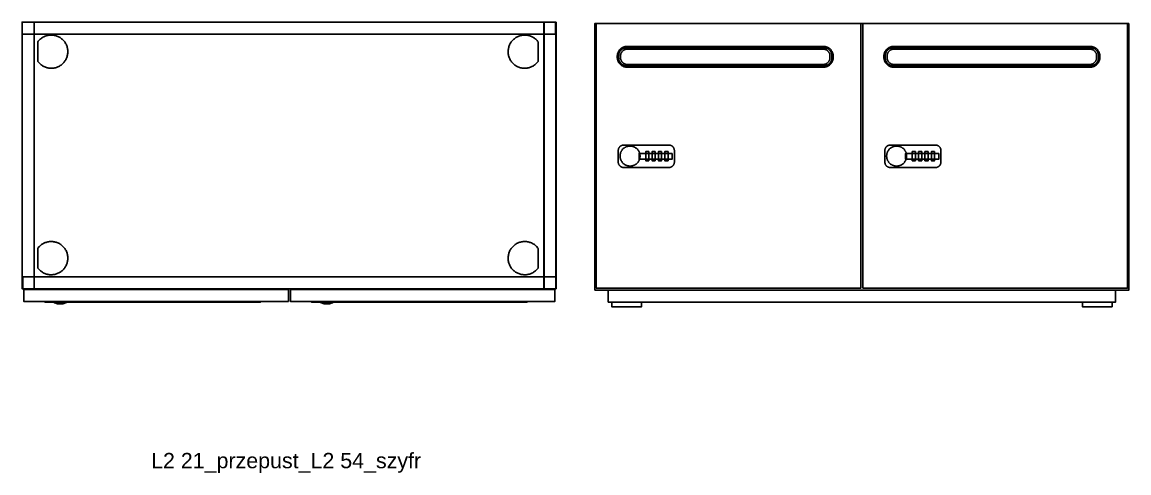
# Model space of a CAD drawing. Header units: millimetres. Extents: x 1075 to 13200, y 678 to 7235.
# Drawn here: x 11489 to 13149, y 6551 to 7227 of the extents above; entities that cross this region are included whole.
import ezdxf

# ---------------------------------------------------------------- set-up
doc = ezdxf.new("R2010")
doc.units = ezdxf.units.MM
doc.styles.add('Arial', font='arial.ttf')

msp = doc.modelspace()

# ---------------------------------------------------------------- linework, layer by layer
at = {"color": 0}
for points in [[(12289.6, 7226.8), (11488.6, 7226.8), (11488.6, 6826.8), (12289.6, 6826.8)], [(11506.7, 7226.8), (11488.7, 7226.8), (11488.7, 6826.8), (11506.7, 6826.8)], [(12288.7, 7226.8), (11488.7, 7226.8), (11488.7, 7209), (12288.7, 7209)], [(11506.7, 7226.8), (11488.7, 7226.8), (11488.7, 6826.9), (11506.7, 6826.9)], [(12289.5, 7226.8), (12271.5, 7226.8), (12271.5, 6826.8), (12289.5, 6826.8)], [(12289.6, 7226.8), (12271.6, 7226.8), (12271.6, 6826.8), (12289.6, 6826.8)], [(11512.1, 7197.2), (11512.9, 7198.2), (11513.8, 7199.3), (11514.7, 7200.2), (11515.7, 7201.2), (11516.7, 7202), (11517.7, 7202.8), (11518.8, 7203.5), (11519.9, 7204.2), (11521.1, 7204.8), (11522.2, 7205.3), (11523.4, 7205.8), (11524.6, 7206.3), (11525.8, 7206.6), (11527.1, 7206.9), (11528.3, 7207.1), (11529.6, 7207.3), (11530.8, 7207.4), (11532.1, 7207.5), (11533.4, 7207.4), (11534.7, 7207.3), (11535.9, 7207.2), (11537.2, 7207), (11538.4, 7206.7), (11539.7, 7206.3), (11540.9, 7205.9), (11542.1, 7205.5), (11543.3, 7204.9), (11544.5, 7204.3), (11545.6, 7203.6), (11546.7, 7202.9), (11547.8, 7202), (11548.8, 7201.2), (11549.8, 7200.2), (11550.8, 7199.2), (11551.7, 7198.2), (11552.5, 7197.2), (11553.2, 7196.1), (11553.9, 7195), (11554.5, 7193.8), (11555.1, 7192.6), (11555.6, 7191.5), (11556, 7190.2), (11556.3, 7189), (11556.6, 7187.8), (11556.9, 7186.5), (11557, 7185.3), (11557.1, 7184), (11557.2, 7182.7), (11557.2, 7181.5), (11557.1, 7180.2), (11556.9, 7178.9), (11556.7, 7177.7), (11556.4, 7176.4), (11556.1, 7175.2), (11555.7, 7174), (11555.2, 7172.8), (11554.7, 7171.6), (11554.1, 7170.5), (11553.4, 7169.3), (11552.7, 7168.2), (11551.9, 7167.2), (11551, 7166.1), (11550.1, 7165.1), (11549.1, 7164.2), (11548.1, 7163.3), (11547, 7162.5), (11545.9, 7161.7), (11544.8, 7161), (11543.6, 7160.4), (11542.4, 7159.8), (11541.2, 7159.3), (11540, 7158.9), (11538.8, 7158.5), (11537.5, 7158.2), (11536.3, 7158), (11535, 7157.8), (11533.8, 7157.7), (11532.5, 7157.6), (11531.2, 7157.7), (11529.9, 7157.8), (11528.7, 7157.9), (11527.4, 7158.1), (11526.2, 7158.4), (11525, 7158.7), (11523.8, 7159.1), (11522.6, 7159.6), (11521.4, 7160.1), (11520.3, 7160.7), (11519.1, 7161.4), (11518, 7162.1), (11517, 7162.9), (11516, 7163.7), (11515, 7164.6), (11514.1, 7165.6), (11513.2, 7166.6), (11512.3, 7167.6)], [(12262.8, 7197.2), (12262, 7198.2), (12261.1, 7199.3), (12260.2, 7200.2), (12259.2, 7201.2), (12258.2, 7202), (12257.2, 7202.8), (12256.1, 7203.5), (12255, 7204.2), (12253.9, 7204.8), (12252.7, 7205.3), (12251.5, 7205.8), (12250.3, 7206.3), (12249.1, 7206.6), (12247.9, 7206.9), (12246.6, 7207.1), (12245.4, 7207.3), (12244.1, 7207.4), (12242.8, 7207.5), (12241.5, 7207.4), (12240.3, 7207.3), (12239, 7207.2), (12237.7, 7207), (12236.5, 7206.7), (12235.3, 7206.3), (12234, 7205.9), (12232.8, 7205.5), (12231.6, 7204.9), (12230.5, 7204.3), (12229.3, 7203.6), (12228.2, 7202.9), (12227.1, 7202), (12226.1, 7201.2), (12225.1, 7200.2), (12224.1, 7199.2), (12223.3, 7198.2), (12222.5, 7197.2), (12221.7, 7196.1), (12221, 7195), (12220.4, 7193.8), (12219.9, 7192.6), (12219.4, 7191.5), (12219, 7190.2), (12218.6, 7189), (12218.3, 7187.8), (12218.1, 7186.5), (12217.9, 7185.3), (12217.8, 7184), (12217.7, 7182.7), (12217.8, 7181.5), (12217.9, 7180.2), (12218, 7178.9), (12218.2, 7177.7), (12218.5, 7176.4), (12218.8, 7175.2), (12219.3, 7174), (12219.7, 7172.8), (12220.3, 7171.6), (12220.9, 7170.5), (12221.5, 7169.3), (12222.3, 7168.2), (12223, 7167.2), (12223.9, 7166.1), (12224.8, 7165.1), (12225.8, 7164.2), (12226.8, 7163.3), (12227.9, 7162.5), (12229, 7161.7), (12230.2, 7161), (12231.3, 7160.4), (12232.5, 7159.8), (12233.7, 7159.3), (12234.9, 7158.9), (12236.1, 7158.5), (12237.4, 7158.2), (12238.6, 7158), (12239.9, 7157.8), (12241.2, 7157.7), (12242.4, 7157.6), (12243.7, 7157.7), (12245, 7157.8), (12246.2, 7157.9), (12247.5, 7158.1), (12248.7, 7158.4), (12250, 7158.7), (12251.2, 7159.1), (12252.4, 7159.6), (12253.5, 7160.1), (12254.7, 7160.7), (12255.8, 7161.4), (12256.9, 7162.1), (12257.9, 7162.9), (12259, 7163.7), (12259.9, 7164.6), (12260.9, 7165.6), (12261.8, 7166.6), (12262.6, 7167.6)], [(11512.1, 6887.3), (11512.9, 6888.4), (11513.8, 6889.5), (11514.7, 6890.4), (11515.7, 6891.3), (11516.7, 6892.2), (11517.7, 6893), (11518.8, 6893.7), (11519.9, 6894.4), (11521.1, 6895), (11522.2, 6895.5), (11523.4, 6896), (11524.6, 6896.4), (11525.8, 6896.8), (11527.1, 6897.1), (11528.3, 6897.3), (11529.6, 6897.5), (11530.8, 6897.6), (11532.1, 6897.6), (11533.4, 6897.6), (11534.7, 6897.5), (11535.9, 6897.4), (11537.2, 6897.2), (11538.4, 6896.9), (11539.7, 6896.5), (11540.9, 6896.1), (11542.1, 6895.6), (11543.3, 6895.1), (11544.5, 6894.5), (11545.6, 6893.8), (11546.7, 6893), (11547.8, 6892.2), (11548.8, 6891.3), (11549.8, 6890.4), (11550.8, 6889.4), (11551.7, 6888.4), (11552.5, 6887.3), (11553.2, 6886.3), (11553.9, 6885.1), (11554.5, 6884), (11555.1, 6882.8), (11555.6, 6881.6), (11556, 6880.4), (11556.3, 6879.2), (11556.6, 6878), (11556.9, 6876.7), (11557, 6875.4), (11557.1, 6874.2), (11557.2, 6872.9), (11557.2, 6871.6), (11557.1, 6870.4), (11556.9, 6869.1), (11556.7, 6867.9), (11556.4, 6866.6), (11556.1, 6865.4), (11555.7, 6864.2), (11555.2, 6863), (11554.7, 6861.8), (11554.1, 6860.6), (11553.4, 6859.5), (11552.7, 6858.4), (11551.9, 6857.3), (11551, 6856.3), (11550.1, 6855.3), (11549.1, 6854.4), (11548.1, 6853.5), (11547, 6852.6), (11545.9, 6851.9), (11544.8, 6851.2), (11543.6, 6850.5), (11542.4, 6850), (11541.2, 6849.5), (11540, 6849), (11538.8, 6848.7), (11537.5, 6848.4), (11536.3, 6848.1), (11535, 6848), (11533.8, 6847.9), (11532.5, 6847.8), (11531.2, 6847.8), (11529.9, 6847.9), (11528.7, 6848.1), (11527.4, 6848.3), (11526.2, 6848.6), (11525, 6848.9), (11523.8, 6849.3), (11522.6, 6849.8), (11521.4, 6850.3), (11520.3, 6850.9), (11519.1, 6851.6), (11518, 6852.3), (11517, 6853), (11516, 6853.9), (11515, 6854.8), (11514.1, 6855.7), (11513.2, 6856.7), (11512.3, 6857.8)], [(12262.8, 6887.3), (12262, 6888.4), (12261.1, 6889.5), (12260.2, 6890.4), (12259.2, 6891.3), (12258.2, 6892.2), (12257.2, 6893), (12256.1, 6893.7), (12255, 6894.4), (12253.9, 6895), (12252.7, 6895.5), (12251.5, 6896), (12250.3, 6896.4), (12249.1, 6896.8), (12247.9, 6897.1), (12246.6, 6897.3), (12245.4, 6897.5), (12244.1, 6897.6), (12242.8, 6897.6), (12241.5, 6897.6), (12240.3, 6897.5), (12239, 6897.4), (12237.7, 6897.2), (12236.5, 6896.9), (12235.3, 6896.5), (12234, 6896.1), (12232.8, 6895.6), (12231.6, 6895.1), (12230.5, 6894.5), (12229.3, 6893.8), (12228.2, 6893), (12227.1, 6892.2), (12226.1, 6891.3), (12225.1, 6890.4), (12224.1, 6889.4), (12223.3, 6888.4), (12222.5, 6887.3), (12221.7, 6886.3), (12221, 6885.1), (12220.4, 6884), (12219.9, 6882.8), (12219.4, 6881.6), (12219, 6880.4), (12218.6, 6879.2), (12218.3, 6878), (12218.1, 6876.7), (12217.9, 6875.4), (12217.8, 6874.2), (12217.7, 6872.9), (12217.8, 6871.6), (12217.9, 6870.4), (12218, 6869.1), (12218.2, 6867.9), (12218.5, 6866.6), (12218.8, 6865.4), (12219.3, 6864.2), (12219.7, 6863), (12220.3, 6861.8), (12220.9, 6860.6), (12221.5, 6859.5), (12222.3, 6858.4), (12223, 6857.3), (12223.9, 6856.3), (12224.8, 6855.3), (12225.8, 6854.4), (12226.8, 6853.5), (12227.9, 6852.6), (12229, 6851.9), (12230.2, 6851.2), (12231.3, 6850.5), (12232.5, 6850), (12233.7, 6849.5), (12234.9, 6849), (12236.1, 6848.7), (12237.4, 6848.4), (12238.6, 6848.1), (12239.9, 6848), (12241.2, 6847.9), (12242.4, 6847.8), (12243.7, 6847.8), (12245, 6847.9), (12246.2, 6848.1), (12247.5, 6848.3), (12248.7, 6848.6), (12250, 6848.9), (12251.2, 6849.3), (12252.4, 6849.8), (12253.5, 6850.3), (12254.7, 6850.9), (12255.8, 6851.6), (12256.9, 6852.3), (12257.9, 6853), (12259, 6853.9), (12259.9, 6854.8), (12260.9, 6855.7), (12261.8, 6856.7), (12262.6, 6857.8)], [(12289.6, 6844.8), (11489.6, 6844.8), (11489.6, 6826.8), (12289.6, 6826.8)], [(11888, 6825.7), (11491, 6825.7), (11491, 6807.7), (11888, 6807.7)], [(12288, 6825.7), (11891, 6825.7), (11891, 6807.7), (12288, 6807.7)], [(11846.5, 6807.7), (11522.6, 6807.7), (11522.6, 6807.2), (11522.6, 6807.2), (11522.6, 6807.2), (11522.6, 6807.2), (11522.6, 6807.1), (11522.6, 6807.1), (11522.6, 6807.1), (11522.6, 6807.1), (11522.6, 6807), (11522.6, 6807), (11522.6, 6807), (11522.6, 6807), (11522.7, 6807), (11522.7, 6806.9), (11522.7, 6806.9), (11522.7, 6806.9), (11522.7, 6806.9), (11522.7, 6806.9), (11522.8, 6806.8), (11522.8, 6806.8), (11522.8, 6806.8), (11522.8, 6806.8), (11522.8, 6806.8), (11522.9, 6806.8), (11522.9, 6806.8), (11522.9, 6806.8), (11522.9, 6806.8), (11523, 6806.7), (11523, 6806.7), (11523, 6806.7), (11523, 6806.7), (11523.1, 6806.7), (11523.1, 6806.7), (11846, 6806.7), (11846.1, 6806.7), (11846.1, 6806.7), (11846.1, 6806.7), (11846.1, 6806.7), (11846.2, 6806.7), (11846.2, 6806.8), (11846.2, 6806.8), (11846.2, 6806.8), (11846.3, 6806.8), (11846.3, 6806.8), (11846.3, 6806.8), (11846.3, 6806.8), (11846.3, 6806.8), (11846.4, 6806.8), (11846.4, 6806.9), (11846.4, 6806.9), (11846.4, 6806.9), (11846.4, 6806.9), (11846.4, 6806.9), (11846.5, 6807), (11846.5, 6807), (11846.5, 6807), (11846.5, 6807), (11846.5, 6807), (11846.5, 6807.1), (11846.5, 6807.1), (11846.5, 6807.1), (11846.5, 6807.1), (11846.5, 6807.2), (11846.5, 6807.2), (11846.5, 6807.2), (11846.5, 6807.2)], [(12246.5, 6807.7), (11922.6, 6807.7), (11922.6, 6807.2), (11922.6, 6807.2), (11922.6, 6807.2), (11922.6, 6807.2), (11922.6, 6807.1), (11922.6, 6807.1), (11922.6, 6807.1), (11922.6, 6807.1), (11922.6, 6807), (11922.6, 6807), (11922.6, 6807), (11922.6, 6807), (11922.7, 6807), (11922.7, 6806.9), (11922.7, 6806.9), (11922.7, 6806.9), (11922.7, 6806.9), (11922.7, 6806.9), (11922.8, 6806.8), (11922.8, 6806.8), (11922.8, 6806.8), (11922.8, 6806.8), (11922.8, 6806.8), (11922.9, 6806.8), (11922.9, 6806.8), (11922.9, 6806.8), (11922.9, 6806.8), (11923, 6806.7), (11923, 6806.7), (11923, 6806.7), (11923, 6806.7), (11923.1, 6806.7), (11923.1, 6806.7), (12246, 6806.7), (12246.1, 6806.7), (12246.1, 6806.7), (12246.1, 6806.7), (12246.1, 6806.7), (12246.2, 6806.7), (12246.2, 6806.8), (12246.2, 6806.8), (12246.2, 6806.8), (12246.3, 6806.8), (12246.3, 6806.8), (12246.3, 6806.8), (12246.3, 6806.8), (12246.3, 6806.8), (12246.4, 6806.8), (12246.4, 6806.9), (12246.4, 6806.9), (12246.4, 6806.9), (12246.4, 6806.9), (12246.4, 6806.9), (12246.5, 6807), (12246.5, 6807), (12246.5, 6807), (12246.5, 6807), (12246.5, 6807), (12246.5, 6807.1), (12246.5, 6807.1), (12246.5, 6807.1), (12246.5, 6807.1), (12246.5, 6807.2), (12246.5, 6807.2), (12246.5, 6807.2), (12246.5, 6807.2)], [(11554.3, 6806.7), (11536.8, 6806.7), (11536.8, 6805.6), (11554.3, 6805.6)], [(11954.3, 6806.7), (11936.8, 6806.7), (11936.8, 6805.6), (11954.3, 6805.6)]]:
    msp.add_lwpolyline(points, close=True, dxfattribs=at)
for points in [[(11537.8, 6805.6), (11539.1, 6805.1), (11540.4, 6804.7), (11541.7, 6804.4), (11543, 6804.2), (11544.4, 6804.1), (11545.7, 6804.1), (11547.1, 6804.1), (11548.4, 6804.2), (11549.8, 6804.4), (11551.1, 6804.7), (11552.4, 6805.1), (11553.6, 6805.6)], [(11937.8, 6805.6), (11939.1, 6805.1), (11940.4, 6804.7), (11941.7, 6804.4), (11943, 6804.2), (11944.4, 6804.1), (11945.7, 6804.1), (11947.1, 6804.1), (11948.4, 6804.2), (11949.8, 6804.4), (11951.1, 6804.7), (11952.4, 6805.1), (11953.6, 6805.6)]]:
    msp.add_lwpolyline(points, dxfattribs=at)
for points in [[(13149, 7224.9, 0), (12348, 7224.9, 0), (12348, 6824.9, 0), (13149, 6824.9, 0)], [(12747, 7224.9, 0), (12350, 7224.9, 0), (12350, 6827.9, 0), (12747, 6827.9, 0)], [(13147, 7224.9, 0), (12750, 7224.9, 0), (12750, 6827.9, 0), (13147, 6827.9, 0)], [(12705.5, 7175.9, 0), (12705.5, 7176.6, 0), (12705.4, 7177.3, 0), (12705.3, 7178.1, 0), (12705.2, 7178.8, 0), (12705, 7179.5, 0), (12704.8, 7180.2, 0), (12704.6, 7180.8, 0), (12704.4, 7181.5, 0), (12704.1, 7182.2, 0), (12703.7, 7182.8, 0), (12703.4, 7183.4, 0), (12703, 7184, 0), (12702.6, 7184.5, 0), (12702.2, 7185.1, 0), (12701.7, 7185.6, 0), (12701.2, 7186.1, 0), (12700.7, 7186.6, 0), (12700.2, 7187.1, 0), (12699.7, 7187.5, 0), (12699.1, 7187.9, 0), (12698.5, 7188.3, 0), (12697.9, 7188.6, 0), (12697.3, 7188.9, 0), (12696.6, 7189.2, 0), (12696, 7189.5, 0), (12695.3, 7189.7, 0), (12694.6, 7189.9, 0), (12693.9, 7190.1, 0), (12693.2, 7190.2, 0), (12692.5, 7190.3, 0), (12691.7, 7190.4, 0), (12691, 7190.4, 0), (12396, 7190.4, 0), (12395.3, 7190.4, 0), (12394.5, 7190.3, 0), (12393.8, 7190.2, 0), (12393.1, 7190.1, 0), (12392.4, 7189.9, 0), (12391.7, 7189.7, 0), (12391, 7189.5, 0), (12390.4, 7189.2, 0), (12389.7, 7188.9, 0), (12389.1, 7188.6, 0), (12388.5, 7188.3, 0), (12387.9, 7187.9, 0), (12387.3, 7187.5, 0), (12386.8, 7187.1, 0), (12386.3, 7186.6, 0), (12385.8, 7186.1, 0), (12385.3, 7185.6, 0), (12384.8, 7185.1, 0), (12384.4, 7184.5, 0), (12384, 7184, 0), (12383.6, 7183.4, 0), (12383.3, 7182.8, 0), (12382.9, 7182.2, 0), (12382.6, 7181.5, 0), (12382.4, 7180.8, 0), (12382.2, 7180.2, 0), (12382, 7179.5, 0), (12381.8, 7178.8, 0), (12381.7, 7178.1, 0), (12381.6, 7177.3, 0), (12381.5, 7176.6, 0), (12381.5, 7175.9, 0), (12381.5, 7173.9, 0), (12381.5, 7173.2, 0), (12381.6, 7172.4, 0), (12381.7, 7171.7, 0), (12381.8, 7171, 0), (12382, 7170.3, 0), (12382.2, 7169.6, 0), (12382.4, 7168.9, 0), (12382.6, 7168.3, 0), (12382.9, 7167.6, 0), (12383.3, 7167, 0), (12383.6, 7166.4, 0), (12384, 7165.8, 0), (12384.4, 7165.2, 0), (12384.8, 7164.7, 0), (12385.3, 7164.1, 0), (12385.8, 7163.6, 0), (12386.3, 7163.2, 0), (12386.8, 7162.7, 0), (12387.3, 7162.3, 0), (12387.9, 7161.9, 0), (12388.5, 7161.5, 0), (12389.1, 7161.1, 0), (12389.7, 7160.8, 0), (12390.4, 7160.5, 0), (12391, 7160.3, 0), (12391.7, 7160, 0), (12392.4, 7159.8, 0), (12393.1, 7159.7, 0), (12393.8, 7159.5, 0), (12394.5, 7159.5, 0), (12395.3, 7159.4, 0), (12396, 7159.4, 0), (12691, 7159.4, 0), (12691.7, 7159.4, 0), (12692.5, 7159.5, 0), (12693.2, 7159.5, 0), (12693.9, 7159.7, 0), (12694.6, 7159.8, 0), (12695.3, 7160, 0), (12696, 7160.3, 0), (12696.6, 7160.5, 0), (12697.3, 7160.8, 0), (12697.9, 7161.1, 0), (12698.5, 7161.5, 0), (12699.1, 7161.9, 0), (12699.7, 7162.3, 0), (12700.2, 7162.7, 0), (12700.7, 7163.2, 0), (12701.2, 7163.6, 0), (12701.7, 7164.1, 0), (12702.2, 7164.7, 0), (12702.6, 7165.2, 0), (12703, 7165.8, 0), (12703.4, 7166.4, 0), (12703.7, 7167, 0), (12704.1, 7167.6, 0), (12704.4, 7168.3, 0), (12704.6, 7168.9, 0), (12704.8, 7169.6, 0), (12705, 7170.3, 0), (12705.2, 7171, 0), (12705.3, 7171.7, 0), (12705.4, 7172.4, 0), (12705.5, 7173.2, 0), (12705.5, 7173.9, 0)], [(13105.5, 7175.9, 0), (13105.5, 7176.6, 0), (13105.4, 7177.3, 0), (13105.3, 7178.1, 0), (13105.2, 7178.8, 0), (13105, 7179.5, 0), (13104.8, 7180.2, 0), (13104.6, 7180.8, 0), (13104.4, 7181.5, 0), (13104.1, 7182.2, 0), (13103.7, 7182.8, 0), (13103.4, 7183.4, 0), (13103, 7184, 0), (13102.6, 7184.5, 0), (13102.2, 7185.1, 0), (13101.7, 7185.6, 0), (13101.2, 7186.1, 0), (13100.7, 7186.6, 0), (13100.2, 7187.1, 0), (13099.7, 7187.5, 0), (13099.1, 7187.9, 0), (13098.5, 7188.3, 0), (13097.9, 7188.6, 0), (13097.3, 7188.9, 0), (13096.6, 7189.2, 0), (13096, 7189.5, 0), (13095.3, 7189.7, 0), (13094.6, 7189.9, 0), (13093.9, 7190.1, 0), (13093.2, 7190.2, 0), (13092.5, 7190.3, 0), (13091.7, 7190.4, 0), (13091, 7190.4, 0), (12796, 7190.4, 0), (12795.3, 7190.4, 0), (12794.5, 7190.3, 0), (12793.8, 7190.2, 0), (12793.1, 7190.1, 0), (12792.4, 7189.9, 0), (12791.7, 7189.7, 0), (12791, 7189.5, 0), (12790.4, 7189.2, 0), (12789.7, 7188.9, 0), (12789.1, 7188.6, 0), (12788.5, 7188.3, 0), (12787.9, 7187.9, 0), (12787.3, 7187.5, 0), (12786.8, 7187.1, 0), (12786.3, 7186.6, 0), (12785.8, 7186.1, 0), (12785.3, 7185.6, 0), (12784.8, 7185.1, 0), (12784.4, 7184.5, 0), (12784, 7184, 0), (12783.6, 7183.4, 0), (12783.3, 7182.8, 0), (12782.9, 7182.2, 0), (12782.6, 7181.5, 0), (12782.4, 7180.8, 0), (12782.2, 7180.2, 0), (12782, 7179.5, 0), (12781.8, 7178.8, 0), (12781.7, 7178.1, 0), (12781.6, 7177.3, 0), (12781.5, 7176.6, 0), (12781.5, 7175.9, 0), (12781.5, 7173.9, 0), (12781.5, 7173.2, 0), (12781.6, 7172.4, 0), (12781.7, 7171.7, 0), (12781.8, 7171, 0), (12782, 7170.3, 0), (12782.2, 7169.6, 0), (12782.4, 7168.9, 0), (12782.6, 7168.3, 0), (12782.9, 7167.6, 0), (12783.3, 7167, 0), (12783.6, 7166.4, 0), (12784, 7165.8, 0), (12784.4, 7165.2, 0), (12784.8, 7164.7, 0), (12785.3, 7164.1, 0), (12785.8, 7163.6, 0), (12786.3, 7163.2, 0), (12786.8, 7162.7, 0), (12787.3, 7162.3, 0), (12787.9, 7161.9, 0), (12788.5, 7161.5, 0), (12789.1, 7161.1, 0), (12789.7, 7160.8, 0), (12790.4, 7160.5, 0), (12791, 7160.3, 0), (12791.7, 7160, 0), (12792.4, 7159.8, 0), (12793.1, 7159.7, 0), (12793.8, 7159.5, 0), (12794.5, 7159.5, 0), (12795.3, 7159.4, 0), (12796, 7159.4, 0), (13091, 7159.4, 0), (13091.7, 7159.4, 0), (13092.5, 7159.5, 0), (13093.2, 7159.5, 0), (13093.9, 7159.7, 0), (13094.6, 7159.8, 0), (13095.3, 7160, 0), (13096, 7160.3, 0), (13096.6, 7160.5, 0), (13097.3, 7160.8, 0), (13097.9, 7161.1, 0), (13098.5, 7161.5, 0), (13099.1, 7161.9, 0), (13099.7, 7162.3, 0), (13100.2, 7162.7, 0), (13100.7, 7163.2, 0), (13101.2, 7163.6, 0), (13101.7, 7164.1, 0), (13102.2, 7164.7, 0), (13102.6, 7165.2, 0), (13103, 7165.8, 0), (13103.4, 7166.4, 0), (13103.7, 7167, 0), (13104.1, 7167.6, 0), (13104.4, 7168.3, 0), (13104.6, 7168.9, 0), (13104.8, 7169.6, 0), (13105, 7170.3, 0), (13105.2, 7171, 0), (13105.3, 7171.7, 0), (13105.4, 7172.4, 0), (13105.5, 7173.2, 0), (13105.5, 7173.9, 0)], [(12703.5, 7176.4, 0), (12703.5, 7177, 0), (12703.4, 7177.6, 0), (12703.4, 7178.2, 0), (12703.3, 7178.8, 0), (12703.1, 7179.4, 0), (12703, 7179.9, 0), (12702.8, 7180.5, 0), (12702.6, 7181, 0), (12702.3, 7181.6, 0), (12702, 7182.1, 0), (12701.8, 7182.6, 0), (12701.4, 7183.1, 0), (12701.1, 7183.6, 0), (12700.8, 7184, 0), (12700.4, 7184.4, 0), (12700, 7184.9, 0), (12699.6, 7185.3, 0), (12699.1, 7185.6, 0), (12698.7, 7186, 0), (12698.2, 7186.3, 0), (12697.7, 7186.6, 0), (12697.2, 7186.9, 0), (12696.7, 7187.2, 0), (12696.2, 7187.4, 0), (12695.6, 7187.7, 0), (12695.1, 7187.8, 0), (12694.5, 7188, 0), (12693.9, 7188.1, 0), (12693.3, 7188.2, 0), (12692.7, 7188.3, 0), (12692.1, 7188.4, 0), (12691.5, 7188.4, 0), (12395.5, 7188.4, 0), (12394.9, 7188.4, 0), (12394.3, 7188.3, 0), (12393.7, 7188.2, 0), (12393.1, 7188.1, 0), (12392.5, 7188, 0), (12391.9, 7187.8, 0), (12391.4, 7187.7, 0), (12390.8, 7187.4, 0), (12390.3, 7187.2, 0), (12389.8, 7186.9, 0), (12389.3, 7186.6, 0), (12388.8, 7186.3, 0), (12388.3, 7186, 0), (12387.9, 7185.6, 0), (12387.4, 7185.3, 0), (12387, 7184.9, 0), (12386.6, 7184.4, 0), (12386.2, 7184, 0), (12385.9, 7183.6, 0), (12385.6, 7183.1, 0), (12385.2, 7182.6, 0), (12384.9, 7182.1, 0), (12384.7, 7181.6, 0), (12384.4, 7181, 0), (12384.2, 7180.5, 0), (12384, 7179.9, 0), (12383.9, 7179.4, 0), (12383.7, 7178.8, 0), (12383.6, 7178.2, 0), (12383.6, 7177.6, 0), (12383.5, 7177, 0), (12383.5, 7176.4, 0), (12383.5, 7173.4, 0), (12383.5, 7172.8, 0), (12383.6, 7172.2, 0), (12383.6, 7171.6, 0), (12383.7, 7171, 0), (12383.9, 7170.4, 0), (12384, 7169.8, 0), (12384.2, 7169.3, 0), (12384.4, 7168.7, 0), (12384.7, 7168.2, 0), (12384.9, 7167.7, 0), (12385.2, 7167.2, 0), (12385.6, 7166.7, 0), (12385.9, 7166.2, 0), (12386.2, 7165.7, 0), (12386.6, 7165.3, 0), (12387, 7164.9, 0), (12387.4, 7164.5, 0), (12387.9, 7164.1, 0), (12388.3, 7163.8, 0), (12388.8, 7163.4, 0), (12389.3, 7163.1, 0), (12389.8, 7162.8, 0), (12390.3, 7162.6, 0), (12390.8, 7162.3, 0), (12391.4, 7162.1, 0), (12391.9, 7161.9, 0), (12392.5, 7161.8, 0), (12393.1, 7161.6, 0), (12393.7, 7161.5, 0), (12394.3, 7161.4, 0), (12394.9, 7161.4, 0), (12395.5, 7161.4, 0), (12691.5, 7161.4, 0), (12692.1, 7161.4, 0), (12692.7, 7161.4, 0), (12693.3, 7161.5, 0), (12693.9, 7161.6, 0), (12694.5, 7161.8, 0), (12695.1, 7161.9, 0), (12695.6, 7162.1, 0), (12696.2, 7162.3, 0), (12696.7, 7162.6, 0), (12697.2, 7162.8, 0), (12697.7, 7163.1, 0), (12698.2, 7163.4, 0), (12698.7, 7163.8, 0), (12699.1, 7164.1, 0), (12699.6, 7164.5, 0), (12700, 7164.9, 0), (12700.4, 7165.3, 0), (12700.8, 7165.7, 0), (12701.1, 7166.2, 0), (12701.4, 7166.7, 0), (12701.8, 7167.2, 0), (12702, 7167.7, 0), (12702.3, 7168.2, 0), (12702.6, 7168.7, 0), (12702.8, 7169.3, 0), (12703, 7169.8, 0), (12703.1, 7170.4, 0), (12703.3, 7171, 0), (12703.4, 7171.6, 0), (12703.4, 7172.2, 0), (12703.5, 7172.8, 0), (12703.5, 7173.4, 0)], [(12700.6, 7176.2, 0), (12700.6, 7176.7, 0), (12700.6, 7177.2, 0), (12700.5, 7177.7, 0), (12700.4, 7178.2, 0), (12700.3, 7178.7, 0), (12700.2, 7179.2, 0), (12700, 7179.7, 0), (12699.8, 7180.1, 0), (12699.6, 7180.6, 0), (12699.4, 7181, 0), (12699.1, 7181.5, 0), (12698.9, 7181.9, 0), (12698.6, 7182.3, 0), (12698.3, 7182.6, 0), (12698, 7183, 0), (12697.6, 7183.4, 0), (12697.3, 7183.7, 0), (12696.9, 7184, 0), (12696.5, 7184.3, 0), (12696.1, 7184.6, 0), (12695.7, 7184.9, 0), (12695.3, 7185.1, 0), (12694.8, 7185.3, 0), (12694.4, 7185.5, 0), (12693.9, 7185.7, 0), (12693.5, 7185.9, 0), (12693, 7186, 0), (12692.5, 7186.1, 0), (12692, 7186.2, 0), (12691.5, 7186.3, 0), (12691, 7186.3, 0), (12690.4, 7186.3, 0), (12396.6, 7186.3, 0), (12396, 7186.3, 0), (12395.5, 7186.3, 0), (12395, 7186.2, 0), (12394.5, 7186.1, 0), (12394, 7186, 0), (12393.5, 7185.9, 0), (12393.1, 7185.7, 0), (12392.6, 7185.5, 0), (12392.2, 7185.3, 0), (12391.7, 7185.1, 0), (12391.3, 7184.9, 0), (12390.9, 7184.6, 0), (12390.5, 7184.3, 0), (12390.1, 7184, 0), (12389.7, 7183.7, 0), (12389.4, 7183.4, 0), (12389, 7183, 0), (12388.7, 7182.6, 0), (12388.4, 7182.3, 0), (12388.1, 7181.9, 0), (12387.9, 7181.5, 0), (12387.6, 7181, 0), (12387.4, 7180.6, 0), (12387.2, 7180.1, 0), (12387, 7179.7, 0), (12386.8, 7179.2, 0), (12386.7, 7178.7, 0), (12386.6, 7178.2, 0), (12386.5, 7177.7, 0), (12386.4, 7177.2, 0), (12386.4, 7176.7, 0), (12386.4, 7176.2, 0), (12386.4, 7173.6, 0), (12386.4, 7173.1, 0), (12386.4, 7172.5, 0), (12386.5, 7172, 0), (12386.6, 7171.5, 0), (12386.7, 7171, 0), (12386.8, 7170.6, 0), (12387, 7170.1, 0), (12387.2, 7169.6, 0), (12387.4, 7169.2, 0), (12387.6, 7168.7, 0), (12387.9, 7168.3, 0), (12388.1, 7167.9, 0), (12388.4, 7167.5, 0), (12388.7, 7167.1, 0), (12389, 7166.7, 0), (12389.4, 7166.4, 0), (12389.7, 7166.1, 0), (12390.1, 7165.7, 0), (12390.5, 7165.4, 0), (12390.9, 7165.1, 0), (12391.3, 7164.9, 0), (12391.7, 7164.6, 0), (12392.2, 7164.4, 0), (12392.6, 7164.2, 0), (12393.1, 7164, 0), (12393.5, 7163.9, 0), (12394, 7163.7, 0), (12394.5, 7163.6, 0), (12395, 7163.5, 0), (12395.5, 7163.5, 0), (12396, 7163.4, 0), (12396.6, 7163.4, 0), (12690.4, 7163.4, 0), (12691, 7163.4, 0), (12691.5, 7163.5, 0), (12692, 7163.5, 0), (12692.5, 7163.6, 0), (12693, 7163.7, 0), (12693.5, 7163.9, 0), (12693.9, 7164, 0), (12694.4, 7164.2, 0), (12694.8, 7164.4, 0), (12695.3, 7164.6, 0), (12695.7, 7164.9, 0), (12696.1, 7165.1, 0), (12696.5, 7165.4, 0), (12696.9, 7165.7, 0), (12697.3, 7166.1, 0), (12697.6, 7166.4, 0), (12698, 7166.7, 0), (12698.3, 7167.1, 0), (12698.6, 7167.5, 0), (12698.9, 7167.9, 0), (12699.1, 7168.3, 0), (12699.4, 7168.7, 0), (12699.6, 7169.2, 0), (12699.8, 7169.6, 0), (12700, 7170.1, 0), (12700.2, 7170.6, 0), (12700.3, 7171, 0), (12700.4, 7171.5, 0), (12700.5, 7172, 0), (12700.6, 7172.5, 0), (12700.6, 7173.1, 0), (12700.6, 7173.6, 0)], [(13103.5, 7176.4, 0), (13103.5, 7177, 0), (13103.4, 7177.6, 0), (13103.4, 7178.2, 0), (13103.3, 7178.8, 0), (13103.1, 7179.4, 0), (13103, 7179.9, 0), (13102.8, 7180.5, 0), (13102.6, 7181, 0), (13102.3, 7181.6, 0), (13102, 7182.1, 0), (13101.8, 7182.6, 0), (13101.4, 7183.1, 0), (13101.1, 7183.6, 0), (13100.8, 7184, 0), (13100.4, 7184.4, 0), (13100, 7184.9, 0), (13099.6, 7185.3, 0), (13099.1, 7185.6, 0), (13098.7, 7186, 0), (13098.2, 7186.3, 0), (13097.7, 7186.6, 0), (13097.2, 7186.9, 0), (13096.7, 7187.2, 0), (13096.2, 7187.4, 0), (13095.6, 7187.7, 0), (13095.1, 7187.8, 0), (13094.5, 7188, 0), (13093.9, 7188.1, 0), (13093.3, 7188.2, 0), (13092.7, 7188.3, 0), (13092.1, 7188.4, 0), (13091.5, 7188.4, 0), (12795.5, 7188.4, 0), (12794.9, 7188.4, 0), (12794.3, 7188.3, 0), (12793.7, 7188.2, 0), (12793.1, 7188.1, 0), (12792.5, 7188, 0), (12791.9, 7187.8, 0), (12791.4, 7187.7, 0), (12790.8, 7187.4, 0), (12790.3, 7187.2, 0), (12789.8, 7186.9, 0), (12789.3, 7186.6, 0), (12788.8, 7186.3, 0), (12788.3, 7186, 0), (12787.9, 7185.6, 0), (12787.4, 7185.3, 0), (12787, 7184.9, 0), (12786.6, 7184.4, 0), (12786.2, 7184, 0), (12785.9, 7183.6, 0), (12785.6, 7183.1, 0), (12785.2, 7182.6, 0), (12784.9, 7182.1, 0), (12784.7, 7181.6, 0), (12784.4, 7181, 0), (12784.2, 7180.5, 0), (12784, 7179.9, 0), (12783.9, 7179.4, 0), (12783.7, 7178.8, 0), (12783.6, 7178.2, 0), (12783.6, 7177.6, 0), (12783.5, 7177, 0), (12783.5, 7176.4, 0), (12783.5, 7173.4, 0), (12783.5, 7172.8, 0), (12783.6, 7172.2, 0), (12783.6, 7171.6, 0), (12783.7, 7171, 0), (12783.9, 7170.4, 0), (12784, 7169.8, 0), (12784.2, 7169.3, 0), (12784.4, 7168.7, 0), (12784.7, 7168.2, 0), (12784.9, 7167.7, 0), (12785.2, 7167.2, 0), (12785.6, 7166.7, 0), (12785.9, 7166.2, 0), (12786.2, 7165.7, 0), (12786.6, 7165.3, 0), (12787, 7164.9, 0), (12787.4, 7164.5, 0), (12787.9, 7164.1, 0), (12788.3, 7163.8, 0), (12788.8, 7163.4, 0), (12789.3, 7163.1, 0), (12789.8, 7162.8, 0), (12790.3, 7162.6, 0), (12790.8, 7162.3, 0), (12791.4, 7162.1, 0), (12791.9, 7161.9, 0), (12792.5, 7161.8, 0), (12793.1, 7161.6, 0), (12793.7, 7161.5, 0), (12794.3, 7161.4, 0), (12794.9, 7161.4, 0), (12795.5, 7161.4, 0), (13091.5, 7161.4, 0), (13092.1, 7161.4, 0), (13092.7, 7161.4, 0), (13093.3, 7161.5, 0), (13093.9, 7161.6, 0), (13094.5, 7161.8, 0), (13095.1, 7161.9, 0), (13095.6, 7162.1, 0), (13096.2, 7162.3, 0), (13096.7, 7162.6, 0), (13097.2, 7162.8, 0), (13097.7, 7163.1, 0), (13098.2, 7163.4, 0), (13098.7, 7163.8, 0), (13099.1, 7164.1, 0), (13099.6, 7164.5, 0), (13100, 7164.9, 0), (13100.4, 7165.3, 0), (13100.8, 7165.7, 0), (13101.1, 7166.2, 0), (13101.4, 7166.7, 0), (13101.8, 7167.2, 0), (13102, 7167.7, 0), (13102.3, 7168.2, 0), (13102.6, 7168.7, 0), (13102.8, 7169.3, 0), (13103, 7169.8, 0), (13103.1, 7170.4, 0), (13103.3, 7171, 0), (13103.4, 7171.6, 0), (13103.4, 7172.2, 0), (13103.5, 7172.8, 0), (13103.5, 7173.4, 0)], [(13100.6, 7176.2, 0), (13100.6, 7176.7, 0), (13100.6, 7177.2, 0), (13100.5, 7177.7, 0), (13100.4, 7178.2, 0), (13100.3, 7178.7, 0), (13100.2, 7179.2, 0), (13100, 7179.7, 0), (13099.8, 7180.1, 0), (13099.6, 7180.6, 0), (13099.4, 7181, 0), (13099.1, 7181.5, 0), (13098.9, 7181.9, 0), (13098.6, 7182.3, 0), (13098.3, 7182.6, 0), (13098, 7183, 0), (13097.6, 7183.4, 0), (13097.3, 7183.7, 0), (13096.9, 7184, 0), (13096.5, 7184.3, 0), (13096.1, 7184.6, 0), (13095.7, 7184.9, 0), (13095.3, 7185.1, 0), (13094.8, 7185.3, 0), (13094.4, 7185.5, 0), (13093.9, 7185.7, 0), (13093.5, 7185.9, 0), (13093, 7186, 0), (13092.5, 7186.1, 0), (13092, 7186.2, 0), (13091.5, 7186.3, 0), (13091, 7186.3, 0), (13090.4, 7186.3, 0), (12796.6, 7186.3, 0), (12796, 7186.3, 0), (12795.5, 7186.3, 0), (12795, 7186.2, 0), (12794.5, 7186.1, 0), (12794, 7186, 0), (12793.5, 7185.9, 0), (12793.1, 7185.7, 0), (12792.6, 7185.5, 0), (12792.2, 7185.3, 0), (12791.7, 7185.1, 0), (12791.3, 7184.9, 0), (12790.9, 7184.6, 0), (12790.5, 7184.3, 0), (12790.1, 7184, 0), (12789.7, 7183.7, 0), (12789.4, 7183.4, 0), (12789, 7183, 0), (12788.7, 7182.6, 0), (12788.4, 7182.3, 0), (12788.1, 7181.9, 0), (12787.9, 7181.5, 0), (12787.6, 7181, 0), (12787.4, 7180.6, 0), (12787.2, 7180.1, 0), (12787, 7179.7, 0), (12786.8, 7179.2, 0), (12786.7, 7178.7, 0), (12786.6, 7178.2, 0), (12786.5, 7177.7, 0), (12786.4, 7177.2, 0), (12786.4, 7176.7, 0), (12786.4, 7176.2, 0), (12786.4, 7173.6, 0), (12786.4, 7173.1, 0), (12786.4, 7172.5, 0), (12786.5, 7172, 0), (12786.6, 7171.5, 0), (12786.7, 7171, 0), (12786.8, 7170.6, 0), (12787, 7170.1, 0), (12787.2, 7169.6, 0), (12787.4, 7169.2, 0), (12787.6, 7168.7, 0), (12787.9, 7168.3, 0), (12788.1, 7167.9, 0), (12788.4, 7167.5, 0), (12788.7, 7167.1, 0), (12789, 7166.7, 0), (12789.4, 7166.4, 0), (12789.7, 7166.1, 0), (12790.1, 7165.7, 0), (12790.5, 7165.4, 0), (12790.9, 7165.1, 0), (12791.3, 7164.9, 0), (12791.7, 7164.6, 0), (12792.2, 7164.4, 0), (12792.6, 7164.2, 0), (12793.1, 7164, 0), (12793.5, 7163.9, 0), (12794, 7163.7, 0), (12794.5, 7163.6, 0), (12795, 7163.5, 0), (12795.5, 7163.5, 0), (12796, 7163.4, 0), (12796.6, 7163.4, 0), (13090.4, 7163.4, 0), (13091, 7163.4, 0), (13091.5, 7163.5, 0), (13092, 7163.5, 0), (13092.5, 7163.6, 0), (13093, 7163.7, 0), (13093.5, 7163.9, 0), (13093.9, 7164, 0), (13094.4, 7164.2, 0), (13094.8, 7164.4, 0), (13095.3, 7164.6, 0), (13095.7, 7164.9, 0), (13096.1, 7165.1, 0), (13096.5, 7165.4, 0), (13096.9, 7165.7, 0), (13097.3, 7166.1, 0), (13097.6, 7166.4, 0), (13098, 7166.7, 0), (13098.3, 7167.1, 0), (13098.6, 7167.5, 0), (13098.9, 7167.9, 0), (13099.1, 7168.3, 0), (13099.4, 7168.7, 0), (13099.6, 7169.2, 0), (13099.8, 7169.6, 0), (13100, 7170.1, 0), (13100.2, 7170.6, 0), (13100.3, 7171, 0), (13100.4, 7171.5, 0), (13100.5, 7172, 0), (13100.6, 7172.5, 0), (13100.6, 7173.1, 0), (13100.6, 7173.6, 0)], [(12467.1, 7034, 0.5), (12467.1, 7034.5, 0.5), (12467.1, 7034.9, 0.5), (12467, 7035.3, 0.5), (12466.9, 7035.7, 0.5), (12466.8, 7036.1, 0.5), (12466.7, 7036.5, 0.5), (12466.6, 7036.9, 0.5), (12466.5, 7037.3, 0.5), (12466.3, 7037.7, 0.5), (12466.1, 7038, 0.5), (12465.9, 7038.4, 0.5), (12465.7, 7038.7, 0.5), (12465.4, 7039.1, 0.5), (12465.2, 7039.4, 0.5), (12464.9, 7039.7, 0.5), (12464.6, 7040, 0.5), (12464.4, 7040.3, 0.5), (12464.1, 7040.5, 0.5), (12463.7, 7040.8, 0.5), (12463.4, 7041, 0.5), (12463.1, 7041.2, 0.5), (12462.7, 7041.4, 0.5), (12462.4, 7041.6, 0.5), (12462, 7041.8, 0.5), (12461.6, 7041.9, 0.5), (12461.2, 7042.1, 0.5), (12460.8, 7042.2, 0.5), (12460.4, 7042.3, 0.5), (12460, 7042.3, 0.5), (12459.6, 7042.4, 0.5), (12459.1, 7042.4, 0.5), (12458.7, 7042.4, 0.5), (12391.3, 7042.4, 0.5), (12390.9, 7042.4, 0.5), (12390.4, 7042.4, 0.5), (12390, 7042.3, 0.5), (12389.6, 7042.3, 0.5), (12389.2, 7042.2, 0.5), (12388.8, 7042.1, 0.5), (12388.4, 7041.9, 0.5), (12388, 7041.8, 0.5), (12387.6, 7041.6, 0.5), (12387.3, 7041.4, 0.5), (12386.9, 7041.2, 0.5), (12386.6, 7041, 0.5), (12386.3, 7040.8, 0.5), (12385.9, 7040.5, 0.5), (12385.6, 7040.3, 0.5), (12385.3, 7040, 0.5), (12385.1, 7039.7, 0.5), (12384.8, 7039.4, 0.5), (12384.6, 7039.1, 0.5), (12384.3, 7038.7, 0.5), (12384.1, 7038.4, 0.5), (12383.9, 7038, 0.5), (12383.7, 7037.7, 0.5), (12383.5, 7037.3, 0.5), (12383.4, 7036.9, 0.5), (12383.3, 7036.5, 0.5), (12383.2, 7036.1, 0.5), (12383.1, 7035.7, 0.5), (12383, 7035.3, 0.5), (12382.9, 7034.9, 0.5), (12382.9, 7034.5, 0.5), (12382.9, 7034, 0.5), (12382.9, 7017.1, 0.5), (12382.9, 7016.6, 0.5), (12382.9, 7016.2, 0.5), (12383, 7015.8, 0.5), (12383.1, 7015.4, 0.5), (12383.2, 7015, 0.5), (12383.3, 7014.6, 0.5), (12383.4, 7014.2, 0.5), (12383.5, 7013.8, 0.5), (12383.7, 7013.4, 0.5), (12383.9, 7013.1, 0.5), (12384.1, 7012.7, 0.5), (12384.3, 7012.4, 0.5), (12384.6, 7012, 0.5), (12384.8, 7011.7, 0.5), (12385.1, 7011.4, 0.5), (12385.3, 7011.1, 0.5), (12385.6, 7010.9, 0.5), (12385.9, 7010.6, 0.5), (12386.3, 7010.3, 0.5), (12386.6, 7010.1, 0.5), (12386.9, 7009.9, 0.5), (12387.3, 7009.7, 0.5), (12387.6, 7009.5, 0.5), (12388, 7009.3, 0.5), (12388.4, 7009.2, 0.5), (12388.8, 7009, 0.5), (12389.2, 7008.9, 0.5), (12389.6, 7008.8, 0.5), (12390, 7008.8, 0.5), (12390.4, 7008.7, 0.5), (12390.9, 7008.7, 0.5), (12391.3, 7008.7, 0.5), (12458.7, 7008.7, 0.5), (12459.1, 7008.7, 0.5), (12459.6, 7008.7, 0.5), (12460, 7008.8, 0.5), (12460.4, 7008.8, 0.5), (12460.8, 7008.9, 0.5), (12461.2, 7009, 0.5), (12461.6, 7009.2, 0.5), (12462, 7009.3, 0.5), (12462.4, 7009.5, 0.5), (12462.7, 7009.7, 0.5), (12463.1, 7009.9, 0.5), (12463.4, 7010.1, 0.5), (12463.7, 7010.3, 0.5), (12464.1, 7010.6, 0.5), (12464.4, 7010.9, 0.5), (12464.6, 7011.1, 0.5), (12464.9, 7011.4, 0.5), (12465.2, 7011.7, 0.5), (12465.4, 7012, 0.5), (12465.7, 7012.4, 0.5), (12465.9, 7012.7, 0.5), (12466.1, 7013.1, 0.5), (12466.3, 7013.4, 0.5), (12466.5, 7013.8, 0.5), (12466.6, 7014.2, 0.5), (12466.7, 7014.6, 0.5), (12466.8, 7015, 0.5), (12466.9, 7015.4, 0.5), (12467, 7015.8, 0.5), (12467.1, 7016.2, 0.5), (12467.1, 7016.6, 0.5), (12467.1, 7017.1, 0.5)], [(12415.6, 7025.9, 0.5), (12415.6, 7026.6, 0.5), (12415.5, 7027.4, 0.5), (12415.4, 7028.2, 0.5), (12415.3, 7028.9, 0.5), (12415.1, 7029.6, 0.5), (12414.9, 7030.3, 0.5), (12414.7, 7031, 0.5), (12414.4, 7031.7, 0.5), (12414.1, 7032.4, 0.5), (12413.8, 7033, 0.5), (12413.4, 7033.7, 0.5), (12413.1, 7034.3, 0.5), (12412.6, 7034.9, 0.5), (12412.2, 7035.4, 0.5), (12411.7, 7036, 0.5), (12411.2, 7036.5, 0.5), (12410.7, 7037, 0.5), (12410.2, 7037.5, 0.5), (12409.6, 7037.9, 0.5), (12409, 7038.3, 0.5), (12408.4, 7038.7, 0.5), (12407.8, 7039.1, 0.5), (12407.1, 7039.4, 0.5), (12406.4, 7039.7, 0.5), (12405.8, 7040, 0.5), (12405.1, 7040.2, 0.5), (12404.4, 7040.4, 0.5), (12403.6, 7040.6, 0.5), (12402.9, 7040.7, 0.5), (12402.1, 7040.8, 0.5), (12401.4, 7040.9, 0.5), (12400.6, 7040.9, 0.5), (12399.8, 7040.9, 0.5), (12399.1, 7040.8, 0.5), (12398.3, 7040.7, 0.5), (12397.6, 7040.6, 0.5), (12396.9, 7040.4, 0.5), (12396.2, 7040.2, 0.5), (12395.5, 7040, 0.5), (12394.8, 7039.7, 0.5), (12394.1, 7039.4, 0.5), (12393.5, 7039.1, 0.5), (12392.8, 7038.7, 0.5), (12392.2, 7038.3, 0.5), (12391.6, 7037.9, 0.5), (12391.1, 7037.5, 0.5), (12390.5, 7037, 0.5), (12390, 7036.5, 0.5), (12389.5, 7036, 0.5), (12389, 7035.4, 0.5), (12388.6, 7034.9, 0.5), (12388.2, 7034.3, 0.5), (12387.8, 7033.7, 0.5), (12387.4, 7033, 0.5), (12387.1, 7032.4, 0.5), (12386.8, 7031.7, 0.5), (12386.5, 7031, 0.5), (12386.3, 7030.3, 0.5), (12386.1, 7029.6, 0.5), (12385.9, 7028.9, 0.5), (12385.8, 7028.2, 0.5), (12385.7, 7027.4, 0.5), (12385.6, 7026.6, 0.5), (12385.6, 7025.9, 0.5), (12385.6, 7025.1, 0.5), (12385.7, 7024.3, 0.5), (12385.8, 7023.6, 0.5), (12385.9, 7022.9, 0.5), (12386.1, 7022.1, 0.5), (12386.3, 7021.4, 0.5), (12386.5, 7020.7, 0.5), (12386.8, 7020, 0.5), (12387.1, 7019.4, 0.5), (12387.4, 7018.7, 0.5), (12387.8, 7018.1, 0.5), (12388.2, 7017.5, 0.5), (12388.6, 7016.9, 0.5), (12389, 7016.3, 0.5), (12389.5, 7015.8, 0.5), (12390, 7015.3, 0.5), (12390.5, 7014.8, 0.5), (12391.1, 7014.3, 0.5), (12391.6, 7013.9, 0.5), (12392.2, 7013.4, 0.5), (12392.8, 7013, 0.5), (12393.5, 7012.7, 0.5), (12394.1, 7012.4, 0.5), (12394.8, 7012, 0.5), (12395.5, 7011.8, 0.5), (12396.2, 7011.5, 0.5), (12396.9, 7011.3, 0.5), (12397.6, 7011.2, 0.5), (12398.3, 7011, 0.5), (12399.1, 7010.9, 0.5), (12399.8, 7010.9, 0.5), (12400.6, 7010.9, 0.5), (12401.4, 7010.9, 0.5), (12402.1, 7010.9, 0.5), (12402.9, 7011, 0.5), (12403.6, 7011.2, 0.5), (12404.4, 7011.3, 0.5), (12405.1, 7011.5, 0.5), (12405.8, 7011.8, 0.5), (12406.4, 7012, 0.5), (12407.1, 7012.4, 0.5), (12407.8, 7012.7, 0.5), (12408.4, 7013, 0.5), (12409, 7013.4, 0.5), (12409.6, 7013.9, 0.5), (12410.2, 7014.3, 0.5), (12410.7, 7014.8, 0.5), (12411.2, 7015.3, 0.5), (12411.7, 7015.8, 0.5), (12412.2, 7016.3, 0.5), (12412.6, 7016.9, 0.5), (12413.1, 7017.5, 0.5), (12413.4, 7018.1, 0.5), (12413.8, 7018.7, 0.5), (12414.1, 7019.4, 0.5), (12414.4, 7020, 0.5), (12414.7, 7020.7, 0.5), (12414.9, 7021.4, 0.5), (12415.1, 7022.1, 0.5), (12415.3, 7022.9, 0.5), (12415.4, 7023.6, 0.5), (12415.5, 7024.3, 0.5), (12415.6, 7025.1, 0.5)], [(12867.1, 7034, 0.5), (12867.1, 7034.5, 0.5), (12867.1, 7034.9, 0.5), (12867, 7035.3, 0.5), (12866.9, 7035.7, 0.5), (12866.8, 7036.1, 0.5), (12866.7, 7036.5, 0.5), (12866.6, 7036.9, 0.5), (12866.5, 7037.3, 0.5), (12866.3, 7037.7, 0.5), (12866.1, 7038, 0.5), (12865.9, 7038.4, 0.5), (12865.7, 7038.7, 0.5), (12865.4, 7039.1, 0.5), (12865.2, 7039.4, 0.5), (12864.9, 7039.7, 0.5), (12864.6, 7040, 0.5), (12864.4, 7040.3, 0.5), (12864.1, 7040.5, 0.5), (12863.7, 7040.8, 0.5), (12863.4, 7041, 0.5), (12863.1, 7041.2, 0.5), (12862.7, 7041.4, 0.5), (12862.4, 7041.6, 0.5), (12862, 7041.8, 0.5), (12861.6, 7041.9, 0.5), (12861.2, 7042.1, 0.5), (12860.8, 7042.2, 0.5), (12860.4, 7042.3, 0.5), (12860, 7042.3, 0.5), (12859.6, 7042.4, 0.5), (12859.1, 7042.4, 0.5), (12858.7, 7042.4, 0.5), (12791.3, 7042.4, 0.5), (12790.9, 7042.4, 0.5), (12790.4, 7042.4, 0.5), (12790, 7042.3, 0.5), (12789.6, 7042.3, 0.5), (12789.2, 7042.2, 0.5), (12788.8, 7042.1, 0.5), (12788.4, 7041.9, 0.5), (12788, 7041.8, 0.5), (12787.6, 7041.6, 0.5), (12787.3, 7041.4, 0.5), (12786.9, 7041.2, 0.5), (12786.6, 7041, 0.5), (12786.3, 7040.8, 0.5), (12785.9, 7040.5, 0.5), (12785.6, 7040.3, 0.5), (12785.3, 7040, 0.5), (12785.1, 7039.7, 0.5), (12784.8, 7039.4, 0.5), (12784.6, 7039.1, 0.5), (12784.3, 7038.7, 0.5), (12784.1, 7038.4, 0.5), (12783.9, 7038, 0.5), (12783.7, 7037.7, 0.5), (12783.5, 7037.3, 0.5), (12783.4, 7036.9, 0.5), (12783.3, 7036.5, 0.5), (12783.2, 7036.1, 0.5), (12783.1, 7035.7, 0.5), (12783, 7035.3, 0.5), (12782.9, 7034.9, 0.5), (12782.9, 7034.5, 0.5), (12782.9, 7034, 0.5), (12782.9, 7017.1, 0.5), (12782.9, 7016.6, 0.5), (12782.9, 7016.2, 0.5), (12783, 7015.8, 0.5), (12783.1, 7015.4, 0.5), (12783.2, 7015, 0.5), (12783.3, 7014.6, 0.5), (12783.4, 7014.2, 0.5), (12783.5, 7013.8, 0.5), (12783.7, 7013.4, 0.5), (12783.9, 7013.1, 0.5), (12784.1, 7012.7, 0.5), (12784.3, 7012.4, 0.5), (12784.6, 7012, 0.5), (12784.8, 7011.7, 0.5), (12785.1, 7011.4, 0.5), (12785.3, 7011.1, 0.5), (12785.6, 7010.9, 0.5), (12785.9, 7010.6, 0.5), (12786.3, 7010.3, 0.5), (12786.6, 7010.1, 0.5), (12786.9, 7009.9, 0.5), (12787.3, 7009.7, 0.5), (12787.6, 7009.5, 0.5), (12788, 7009.3, 0.5), (12788.4, 7009.2, 0.5), (12788.8, 7009, 0.5), (12789.2, 7008.9, 0.5), (12789.6, 7008.8, 0.5), (12790, 7008.8, 0.5), (12790.4, 7008.7, 0.5), (12790.9, 7008.7, 0.5), (12791.3, 7008.7, 0.5), (12858.7, 7008.7, 0.5), (12859.1, 7008.7, 0.5), (12859.6, 7008.7, 0.5), (12860, 7008.8, 0.5), (12860.4, 7008.8, 0.5), (12860.8, 7008.9, 0.5), (12861.2, 7009, 0.5), (12861.6, 7009.2, 0.5), (12862, 7009.3, 0.5), (12862.4, 7009.5, 0.5), (12862.7, 7009.7, 0.5), (12863.1, 7009.9, 0.5), (12863.4, 7010.1, 0.5), (12863.7, 7010.3, 0.5), (12864.1, 7010.6, 0.5), (12864.4, 7010.9, 0.5), (12864.6, 7011.1, 0.5), (12864.9, 7011.4, 0.5), (12865.2, 7011.7, 0.5), (12865.4, 7012, 0.5), (12865.7, 7012.4, 0.5), (12865.9, 7012.7, 0.5), (12866.1, 7013.1, 0.5), (12866.3, 7013.4, 0.5), (12866.5, 7013.8, 0.5), (12866.6, 7014.2, 0.5), (12866.7, 7014.6, 0.5), (12866.8, 7015, 0.5), (12866.9, 7015.4, 0.5), (12867, 7015.8, 0.5), (12867.1, 7016.2, 0.5), (12867.1, 7016.6, 0.5), (12867.1, 7017.1, 0.5)], [(12815.6, 7025.9, 0.5), (12815.6, 7026.6, 0.5), (12815.5, 7027.4, 0.5), (12815.4, 7028.2, 0.5), (12815.3, 7028.9, 0.5), (12815.1, 7029.6, 0.5), (12814.9, 7030.3, 0.5), (12814.7, 7031, 0.5), (12814.4, 7031.7, 0.5), (12814.1, 7032.4, 0.5), (12813.8, 7033, 0.5), (12813.4, 7033.7, 0.5), (12813.1, 7034.3, 0.5), (12812.6, 7034.9, 0.5), (12812.2, 7035.4, 0.5), (12811.7, 7036, 0.5), (12811.2, 7036.5, 0.5), (12810.7, 7037, 0.5), (12810.2, 7037.5, 0.5), (12809.6, 7037.9, 0.5), (12809, 7038.3, 0.5), (12808.4, 7038.7, 0.5), (12807.8, 7039.1, 0.5), (12807.1, 7039.4, 0.5), (12806.4, 7039.7, 0.5), (12805.8, 7040, 0.5), (12805.1, 7040.2, 0.5), (12804.4, 7040.4, 0.5), (12803.6, 7040.6, 0.5), (12802.9, 7040.7, 0.5), (12802.1, 7040.8, 0.5), (12801.4, 7040.9, 0.5), (12800.6, 7040.9, 0.5), (12799.8, 7040.9, 0.5), (12799.1, 7040.8, 0.5), (12798.3, 7040.7, 0.5), (12797.6, 7040.6, 0.5), (12796.9, 7040.4, 0.5), (12796.2, 7040.2, 0.5), (12795.5, 7040, 0.5), (12794.8, 7039.7, 0.5), (12794.1, 7039.4, 0.5), (12793.5, 7039.1, 0.5), (12792.8, 7038.7, 0.5), (12792.2, 7038.3, 0.5), (12791.6, 7037.9, 0.5), (12791.1, 7037.5, 0.5), (12790.5, 7037, 0.5), (12790, 7036.5, 0.5), (12789.5, 7036, 0.5), (12789, 7035.4, 0.5), (12788.6, 7034.9, 0.5), (12788.2, 7034.3, 0.5), (12787.8, 7033.7, 0.5), (12787.4, 7033, 0.5), (12787.1, 7032.4, 0.5), (12786.8, 7031.7, 0.5), (12786.5, 7031, 0.5), (12786.3, 7030.3, 0.5), (12786.1, 7029.6, 0.5), (12785.9, 7028.9, 0.5), (12785.8, 7028.2, 0.5), (12785.7, 7027.4, 0.5), (12785.6, 7026.6, 0.5), (12785.6, 7025.9, 0.5), (12785.6, 7025.1, 0.5), (12785.7, 7024.3, 0.5), (12785.8, 7023.6, 0.5), (12785.9, 7022.9, 0.5), (12786.1, 7022.1, 0.5), (12786.3, 7021.4, 0.5), (12786.5, 7020.7, 0.5), (12786.8, 7020, 0.5), (12787.1, 7019.4, 0.5), (12787.4, 7018.7, 0.5), (12787.8, 7018.1, 0.5), (12788.2, 7017.5, 0.5), (12788.6, 7016.9, 0.5), (12789, 7016.3, 0.5), (12789.5, 7015.8, 0.5), (12790, 7015.3, 0.5), (12790.5, 7014.8, 0.5), (12791.1, 7014.3, 0.5), (12791.6, 7013.9, 0.5), (12792.2, 7013.4, 0.5), (12792.8, 7013, 0.5), (12793.5, 7012.7, 0.5), (12794.1, 7012.4, 0.5), (12794.8, 7012, 0.5), (12795.5, 7011.8, 0.5), (12796.2, 7011.5, 0.5), (12796.9, 7011.3, 0.5), (12797.6, 7011.2, 0.5), (12798.3, 7011, 0.5), (12799.1, 7010.9, 0.5), (12799.8, 7010.9, 0.5), (12800.6, 7010.9, 0.5), (12801.4, 7010.9, 0.5), (12802.1, 7010.9, 0.5), (12802.9, 7011, 0.5), (12803.6, 7011.2, 0.5), (12804.4, 7011.3, 0.5), (12805.1, 7011.5, 0.5), (12805.8, 7011.8, 0.5), (12806.4, 7012, 0.5), (12807.1, 7012.4, 0.5), (12807.8, 7012.7, 0.5), (12808.4, 7013, 0.5), (12809, 7013.4, 0.5), (12809.6, 7013.9, 0.5), (12810.2, 7014.3, 0.5), (12810.7, 7014.8, 0.5), (12811.2, 7015.3, 0.5), (12811.7, 7015.8, 0.5), (12812.2, 7016.3, 0.5), (12812.6, 7016.9, 0.5), (12813.1, 7017.5, 0.5), (12813.4, 7018.1, 0.5), (12813.8, 7018.7, 0.5), (12814.1, 7019.4, 0.5), (12814.4, 7020, 0.5), (12814.7, 7020.7, 0.5), (12814.9, 7021.4, 0.5), (12815.1, 7022.1, 0.5), (12815.3, 7022.9, 0.5), (12815.4, 7023.6, 0.5), (12815.5, 7024.3, 0.5), (12815.6, 7025.1, 0.5)], [(12463.7, 7029.9, 0.5), (12414.1, 7029.9, 0.5), (12414.1, 7021.1, 0.5), (12463.7, 7021.1, 0.5)], [(12428.8, 7032.5, 0.5), (12424.1, 7032.5, 0.5), (12424.1, 7018.8, 0.5), (12428.8, 7018.8, 0.5)], [(12438.3, 7032.5, 0.5), (12433.6, 7032.5, 0.5), (12433.6, 7018.8, 0.5), (12438.3, 7018.8, 0.5)], [(12447.9, 7032.5, 0.5), (12443.1, 7032.5, 0.5), (12443.1, 7018.8, 0.5), (12447.9, 7018.8, 0.5)], [(12457.6, 7032.5, 0.5), (12452.8, 7032.5, 0.5), (12452.8, 7018.8, 0.5), (12457.6, 7018.8, 0.5)], [(12863.7, 7029.9, 0.5), (12814.1, 7029.9, 0.5), (12814.1, 7021.1, 0.5), (12863.7, 7021.1, 0.5)], [(12828.8, 7032.5, 0.5), (12824.1, 7032.5, 0.5), (12824.1, 7018.8, 0.5), (12828.8, 7018.8, 0.5)], [(12838.3, 7032.5, 0.5), (12833.6, 7032.5, 0.5), (12833.6, 7018.8, 0.5), (12838.3, 7018.8, 0.5)], [(12847.9, 7032.5, 0.5), (12843.1, 7032.5, 0.5), (12843.1, 7018.8, 0.5), (12847.9, 7018.8, 0.5)], [(12857.6, 7032.5, 0.5), (12852.8, 7032.5, 0.5), (12852.8, 7018.8, 0.5), (12857.6, 7018.8, 0.5)], [(13129, 6824.8, 16.1), (12368, 6824.8, 16.1), (12368, 6806.8, 16.1), (13129, 6806.8, 16.1)], [(12417.9, 6806.8, 16.1), (12373.2, 6806.8, 16.1), (12373.2, 6799.7, 16.1), (12417.9, 6799.7, 16.1)], [(13123.9, 6806.8, 16.1), (13079.2, 6806.8, 16.1), (13079.2, 6799.7, 16.1), (13123.9, 6799.7, 16.1)]]:
    msp.add_polyline3d(points, close=True, dxfattribs=at)

# ---------------------------------------------------------------- texts
at = {"color": 0, "style": 'Arial'}
msp.add_text('L2 21_przepust_L2 54_szyfr', height=22.982, dxfattribs=at).set_placement((11682.1, 6557.5))

doc.saveas('drawing.dxf')
